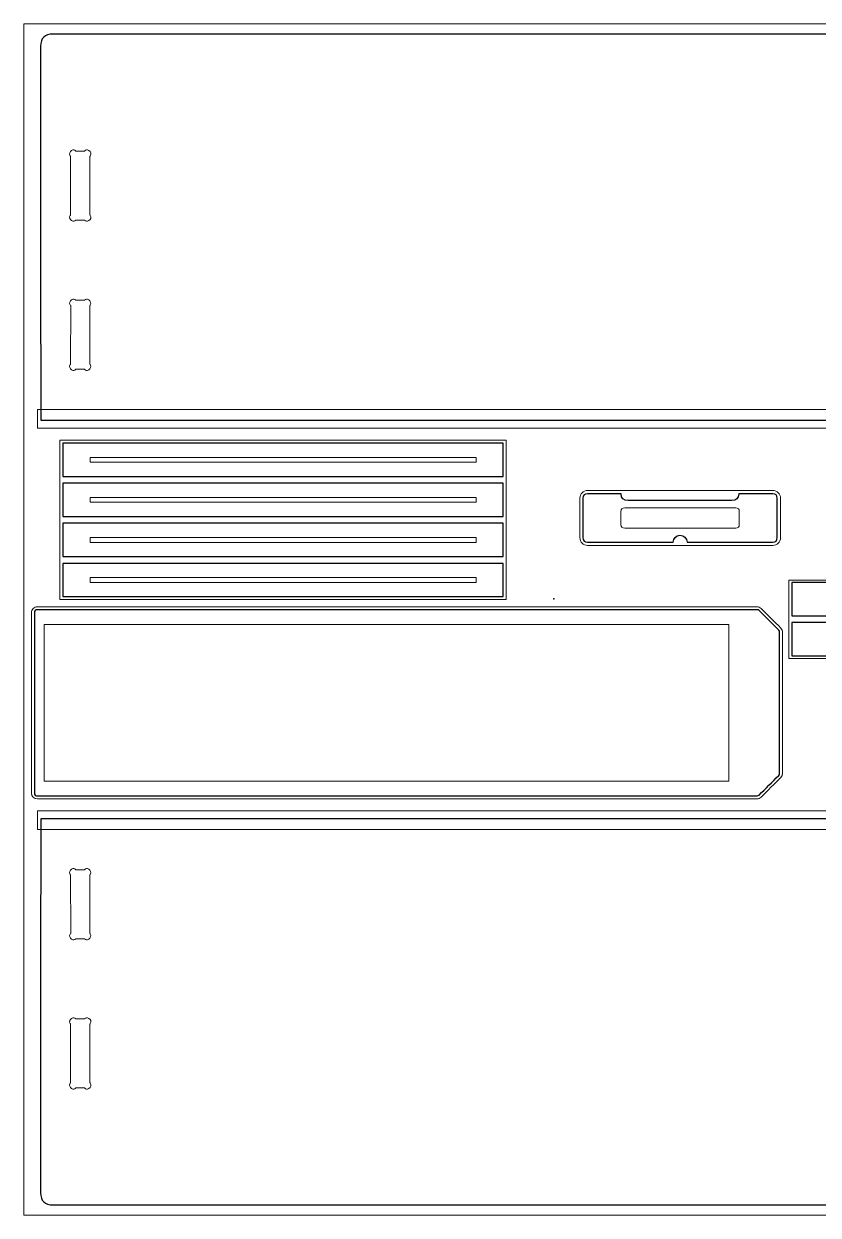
# Model space of a CAD drawing. Header units: millimetres. Extents: x 0 to 2438, y 0 to 1220.
# Drawn here: x 0 to 814, y 0 to 1220 of the extents above; entities that cross this region are included whole.
import ezdxf

# ---------------------------------------------------------------- set-up
doc = ezdxf.new("R2010")
doc.units = ezdxf.units.MM
doc.header["$MEASUREMENT"] = 0
doc.layers.add('Board Fixings', color=6, linetype='Continuous', true_color=0xff00ff)
doc.layers.add('Profile - outside', color=18, linetype='Continuous', true_color=0x000000)

msp = doc.modelspace()

# ---------------------------------------------------------------- linework, layer by layer
at = {"layer": 'Board Fixings'}
msp.add_point((542.9, 631), dxfattribs=at)
at = {"layer": 'Profile - outside', "color": 1, "lineweight": 0, "true_color": 0xff0007}
for p, q in [((0, 0), (0, 1220)), ((0, 1220), (2438, 1220)), ((2438, 0), (0, 0))]:
    msp.add_line(p, q, dxfattribs=at)
at = {"layer": 'Profile - outside', "color": 18, "true_color": 0x000000}
for p, q in [((854.6, 1209.5), (29.8, 1209.5)), ((17.3, 814.1), (867.1, 814.1)), ((491.1, 790.5), (39.9, 790.5)), ((39.9, 790.5), (39.9, 756.5)), ((491.1, 756.5), (491.1, 790.5)), ((39.9, 756.5), (491.1, 756.5)), ((491.1, 749.5), (39.9, 749.5)), ((39.9, 749.5), (39.9, 715.5)), ((491.1, 715.5), (491.1, 749.5)), ((572.7, 734.1), (572.7, 693.9)), ((611.8, 738.8), (577.5, 738.8)), ((767, 738.8), (732.2, 738.8)), ((771.7, 693.9), (771.7, 734.1)), ((725, 731.8), (619, 731.8)), ((39.9, 715.5), (491.1, 715.5)), ((491.1, 708.5), (39.9, 708.5)), ((39.9, 708.5), (39.9, 674.5)), ((491.1, 674.5), (491.1, 708.5)), ((577.5, 689.2), (665, 689.2)), ((679.5, 689.2), (737.7, 689.2)), ((737.7, 689.2), (767, 689.2)), ((39.9, 674.5), (491.1, 674.5)), ((491.1, 667.5), (39.9, 667.5)), ((39.9, 667.5), (39.9, 633.5)), ((491.1, 633.5), (491.1, 667.5)), ((1237.8, 647.9), (786.6, 647.9)), ((786.6, 647.9), (786.6, 613.9)), ((39.9, 633.5), (491.1, 633.5)), ((773.2, 599), (753.1, 619.1)), ((786.6, 613.9), (1237.8, 613.9)), ((1237.8, 606.9), (786.6, 606.9)), ((786.6, 606.9), (786.6, 572.9)), ((774.1, 452.5), (774.1, 596.9)), ((786.6, 572.9), (1237.8, 572.9)), ((867.1, 405.9), (17.3, 405.9)), ((29.8, 10.5), (854.6, 10.5))]:
    msp.add_line(p, q, dxfattribs=at)
at = {"layer": 'Profile - outside', "color": 30, "lineweight": 0, "true_color": 0xff7f00}
for p, q in [((62, 1089.7), (53.4, 1089.7)), ((47.9, 1084.3), (47.9, 1024.5)), ((67.5, 1024.5), (67.5, 1084.3)), ((53.4, 1019), (62, 1019)), ((48, 931.4), (47.9, 871.6)), ((62.1, 936.9), (53.4, 936.9)), ((67.5, 871.6), (67.5, 931.4)), ((53.4, 866.2), (62.1, 866.2)), ((53.4, 353.8), (62.1, 353.8)), ((48, 288.6), (47.9, 348.4)), ((67.5, 348.4), (67.5, 288.6)), ((62.1, 283.1), (53.4, 283.1)), ((47.9, 135.7), (47.9, 195.5)), ((53.4, 201), (62, 201)), ((67.5, 195.5), (67.5, 135.7)), ((62, 130.3), (53.4, 130.3))]:
    msp.add_line(p, q, dxfattribs=at)
at = {"layer": 'Profile - outside', "color": 4, "lineweight": 0, "true_color": 0x00ffff}
for p, q in [((494.1, 793.5), (36.9, 793.5)), ((36.9, 793.5), (36.9, 630.5)), ((494.1, 630.5), (494.1, 793.5)), ((67.8, 771), (67.8, 776)), ((67.8, 776), (463.2, 776)), ((463.2, 771), (67.8, 771)), ((463.2, 776), (463.2, 771)), ((67.8, 730), (67.8, 735)), ((67.8, 735), (463.2, 735)), ((463.2, 735), (463.2, 730)), ((463.2, 730), (67.8, 730)), ((67.8, 689), (67.8, 694)), ((67.8, 694), (463.2, 694)), ((463.2, 689), (67.8, 689)), ((463.2, 694), (463.2, 689)), ((67.8, 648), (67.8, 653)), ((67.8, 653), (463.2, 653)), ((463.2, 648), (67.8, 648)), ((463.2, 653), (463.2, 648)), ((1698.1, 650.9), (783.6, 650.4)), ((783.6, 650.4), (783.6, 569.9)), ((36.9, 630.5), (494.1, 630.5)), ((783.6, 569.9), (1698.1, 569.9))]:
    msp.add_line(p, q, dxfattribs=at)
at = {"layer": 'Profile - outside', "color": 5, "lineweight": 0, "true_color": 0x0000ff}
for p, q in [((569.5, 693.9), (569.5, 734.1)), ((577.5, 742.1), (767, 742.1)), ((775, 734.1), (775, 693.9)), ((611.6, 720.6), (611.6, 707.2)), ((729.1, 724.3), (615.4, 724.3)), ((732.8, 707.2), (732.8, 720.6)), ((615.4, 703.5), (729.1, 703.5)), ((767, 685.9), (577.5, 685.9)), ((722.1, 605), (20.8, 605)), ((20.8, 605), (20.9, 444.3)), ((722.1, 444.4), (722.1, 605)), ((777.1, 596.9), (777.1, 452.5)), ((777.1, 452.5), (776.6, 450.2)), ((20.9, 444.3), (722.1, 444.4)), ((776.6, 450.2), (775.3, 448.2))]:
    msp.add_line(p, q, dxfattribs=at)
at = {"layer": 'Profile - outside', "color": 3, "lineweight": 0, "true_color": 0x00ff00}
for points in [[(13.9, 805.8), (873.3, 805.8), (873.3, 825.1), (13.9, 825.1), (13.9, 805.8)], [(13.9, 394.9), (873.3, 394.9), (873.3, 414.2), (13.9, 414.2), (13.9, 394.9)]]:
    msp.add_lwpolyline(points, dxfattribs=at)
at = {"layer": 'Profile - outside', "color": 18, "true_color": 0x000000}
for points in [[(29.8, 1209.5), (21.4, 1209.5), (17.2, 1205.3), (17.1, 1197)], [(17.1, 1197), (17.2, 1069.3), (17.2, 941.7), (17.3, 814.1)], [(577.5, 738.8), (574.3, 738.8), (572.7, 737.2), (572.7, 734.1)], [(619, 731.8), (614.3, 731.8), (611.9, 734.2), (611.8, 738.8)], [(732.2, 738.8), (732.1, 734.2), (729.7, 731.8), (725, 731.8)], [(771.7, 734.1), (771.7, 737.2), (770.1, 738.8), (767, 738.8)], [(665, 689.2), (665.1, 693), (668.2, 696), (672, 696.2)], [(672, 696.2), (676, 696.3), (679.3, 693.2), (679.5, 689.2)], [(572.7, 693.9), (572.7, 690.8), (574.3, 689.2), (577.5, 689.2)], [(767, 689.2), (770.1, 689.2), (771.7, 690.8), (771.7, 693.9)], [(11.6, 619.1), (11.1, 618.5), (10.8, 617.8), (10.8, 617)], [(10.8, 617), (10.8, 555.4), (10.8, 493.9), (10.9, 432.3)], [(13.8, 620), (12.9, 620), (12.2, 619.7), (11.6, 619.1)], [(751, 620), (505.2, 620), (259.5, 620), (13.8, 620)], [(753.1, 619.1), (752.5, 619.7), (751.8, 620), (751, 620)], [(774.1, 596.9), (774.1, 597.8), (773.8, 598.5), (773.2, 599)], [(773.2, 450.3), (773.8, 450.9), (774.1, 451.6), (774.1, 452.5)], [(753.1, 430.2), (759.8, 436.9), (766.5, 443.6), (773.2, 450.3)], [(10.9, 432.3), (10.9, 430.3), (11.9, 429.3), (13.9, 429.3)], [(13.9, 429.3), (259.6, 429.3), (505.3, 429.4), (751, 429.4)], [(751, 429.4), (751.8, 429.4), (752.5, 429.7), (753.1, 430.2)], [(17.3, 405.9), (17.2, 278.3), (17.2, 150.7), (17.1, 23)], [(17.1, 23), (17.2, 14.7), (21.4, 10.5), (29.8, 10.5)]]:
    msp.add_open_spline(points, degree=3, dxfattribs=at)
at = {"layer": 'Profile - outside', "color": 30, "lineweight": 0, "true_color": 0xff7f00}
for points in [[(48.8, 1090.3), (47, 1089.2), (46.3, 1086.8), (47.4, 1084.9)], [(53.4, 1089.7), (52.1, 1091.1), (50.6, 1091.3), (48.8, 1090.3)], [(66.6, 1090.3), (64.9, 1091.3), (63.4, 1091.1), (62, 1089.7)], [(68.1, 1084.9), (69.4, 1087.2), (68.9, 1089), (66.6, 1090.3)], [(47.4, 1084.9), (47.6, 1084.6), (47.8, 1084.4), (47.9, 1084.3)], [(67.5, 1084.3), (67.7, 1084.4), (67.9, 1084.6), (68.1, 1084.9)], [(47.4, 1023.8), (46.3, 1021.9), (47, 1019.5), (48.8, 1018.5)], [(47.9, 1024.5), (47.8, 1024.3), (47.6, 1024.1), (47.4, 1023.8)], [(48.8, 1018.5), (50.6, 1017.5), (52.1, 1017.6), (53.4, 1019)], [(62, 1019), (63.4, 1017.6), (64.9, 1017.5), (66.6, 1018.5)], [(66.6, 1018.5), (68.9, 1019.8), (69.4, 1021.6), (68.1, 1023.8)], [(68.1, 1023.8), (67.9, 1024.1), (67.7, 1024.3), (67.5, 1024.5)], [(48.8, 937.4), (47, 936.4), (46.3, 933.9), (47.4, 932.1)], [(47.4, 932.1), (47.6, 931.8), (47.8, 931.6), (48, 931.4)], [(53.4, 936.9), (52.1, 938.3), (50.6, 938.4), (48.8, 937.4)], [(66.6, 937.4), (64.9, 938.4), (63.4, 938.3), (62.1, 936.9)], [(68.1, 932.1), (69.1, 933.9), (68.5, 936.4), (66.6, 937.4)], [(67.5, 931.4), (67.7, 931.6), (67.9, 931.8), (68.1, 932.1)], [(47.4, 871), (46.3, 869.1), (47, 866.7), (48.8, 865.6)], [(47.9, 871.6), (47.8, 871.5), (47.6, 871.3), (47.4, 871)], [(66.6, 865.6), (68.5, 866.7), (69.1, 869.1), (68.1, 871)], [(68.1, 871), (67.9, 871.3), (67.7, 871.5), (67.5, 871.6)], [(48.8, 865.6), (50.6, 864.6), (52.1, 864.8), (53.4, 866.2)], [(62.1, 866.2), (63.4, 864.8), (64.9, 864.6), (66.6, 865.6)], [(47.4, 349), (46.3, 350.9), (47, 353.3), (48.8, 354.4)], [(48.8, 354.4), (50.6, 355.4), (52.1, 355.2), (53.4, 353.8)], [(62.1, 353.8), (63.4, 355.2), (64.9, 355.4), (66.6, 354.4)], [(66.6, 354.4), (68.5, 353.3), (69.1, 350.9), (68.1, 349)], [(47.9, 348.4), (47.8, 348.5), (47.6, 348.7), (47.4, 349)], [(68.1, 349), (67.9, 348.7), (67.7, 348.5), (67.5, 348.4)], [(48.8, 282.6), (47, 283.6), (46.3, 286.1), (47.4, 287.9)], [(47.4, 287.9), (47.6, 288.2), (47.8, 288.4), (48, 288.6)], [(53.4, 283.1), (52.1, 281.7), (50.6, 281.6), (48.8, 282.6)], [(66.6, 282.6), (64.9, 281.6), (63.4, 281.7), (62.1, 283.1)], [(68.1, 287.9), (69.1, 286.1), (68.5, 283.6), (66.6, 282.6)], [(67.5, 288.6), (67.7, 288.4), (67.9, 288.2), (68.1, 287.9)], [(47.4, 196.2), (46.3, 198.1), (47, 200.5), (48.8, 201.5)], [(47.9, 195.5), (47.8, 195.7), (47.6, 195.9), (47.4, 196.2)], [(48.8, 201.5), (50.6, 202.5), (52.1, 202.4), (53.4, 201)], [(62, 201), (63.4, 202.4), (64.9, 202.5), (66.6, 201.5)], [(66.6, 201.5), (68.9, 200.2), (69.4, 198.4), (68.1, 196.2)], [(68.1, 196.2), (67.9, 195.9), (67.7, 195.7), (67.5, 195.5)], [(48.8, 129.7), (47, 130.8), (46.3, 133.2), (47.4, 135.1)], [(47.4, 135.1), (47.6, 135.4), (47.8, 135.6), (47.9, 135.7)], [(68.1, 135.1), (69.4, 132.8), (68.9, 131), (66.6, 129.7)], [(67.5, 135.7), (67.7, 135.6), (67.9, 135.4), (68.1, 135.1)], [(53.4, 130.3), (52.1, 128.9), (50.6, 128.7), (48.8, 129.7)], [(66.6, 129.7), (64.9, 128.7), (63.4, 128.9), (62, 130.3)]]:
    msp.add_open_spline(points, degree=3, dxfattribs=at)
at = {"layer": 'Profile - outside', "color": 5, "lineweight": 0, "true_color": 0x0000ff}
for points in [[(569.5, 734.1), (569.5, 738.8), (572.8, 742.1), (577.5, 742.1)], [(767, 742.1), (771.6, 742.1), (775, 738.8), (775, 734.1)], [(615.4, 724.3), (612.9, 724.3), (611.6, 723.1), (611.6, 720.6)], [(732.8, 720.6), (732.8, 723.1), (731.6, 724.3), (729.1, 724.3)], [(611.6, 707.2), (611.6, 704.7), (612.9, 703.5), (615.4, 703.5)], [(729.1, 703.5), (731.6, 703.5), (732.8, 704.7), (732.8, 707.2)], [(577.5, 685.9), (572.8, 685.9), (569.5, 689.2), (569.5, 693.9)], [(775, 693.9), (775, 689.2), (771.6, 685.9), (767, 685.9)], [(9.5, 621.2), (10.7, 622.4), (12.2, 623), (13.8, 623)], [(13.8, 623), (259.5, 623), (505.2, 623), (751, 623)], [(751, 623), (752.6, 623), (754.1, 622.4), (755.2, 621.3)], [(7.8, 617), (7.8, 618.6), (8.4, 620.1), (9.5, 621.2)], [(7.8, 432.3), (7.8, 493.9), (7.8, 555.4), (7.8, 617)], [(755.2, 621.3), (761.9, 614.6), (768.6, 607.9), (775.3, 601.2)], [(775.3, 601.2), (776.5, 600), (777.1, 598.5), (777.1, 596.9)], [(775.3, 448.2), (768.6, 441.5), (761.9, 434.8), (755.2, 428.1)], [(13.9, 426.3), (10.4, 426.3), (7.9, 428.8), (7.8, 432.3)], [(755.2, 428.1), (754.1, 427), (752.6, 426.4), (751, 426.4)], [(751, 426.4), (505.3, 426.4), (259.6, 426.3), (13.9, 426.3)]]:
    msp.add_open_spline(points, degree=3, dxfattribs=at)

doc.saveas('drawing.dxf')
